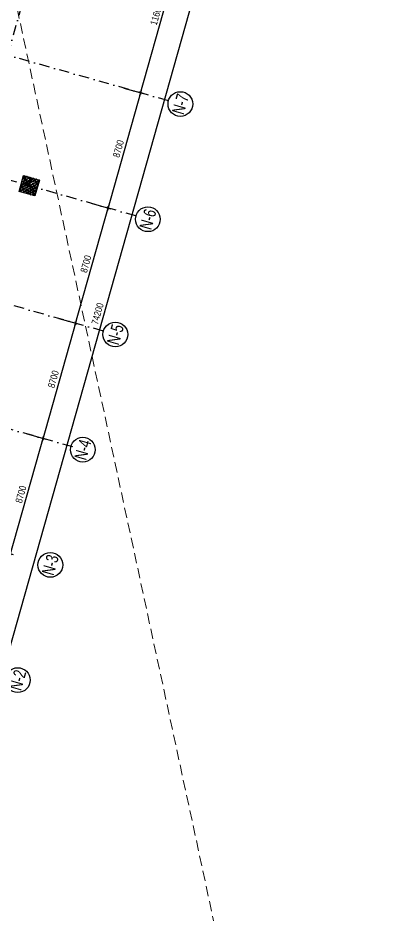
# Model space of a CAD drawing. Header units: millimetres. Extents: x -1307469 to 1307234, y -626931 to 1119422.
# Drawn here: x -27223 to -147, y 69602 to 134728 of the extents above; entities that cross this region are included whole.
import ezdxf
from ezdxf.enums import TextEntityAlignment as Align

# ---------------------------------------------------------------- set-up
doc = ezdxf.new("R2010")
doc.units = ezdxf.units.MM
doc.header["$LTSCALE"] = 300
doc.header["$MEASUREMENT"] = 0
doc.linetypes.add('DASHDOT', pattern=[1, 0.5, -0.25, 0, -0.25])
doc.linetypes.add('HIDDEN', pattern=[0.375, 0.25, -0.125])
doc.layers.add('KT-Chi gioi XD', color=7, linetype='HIDDEN', true_color=0x0066cc)
for name, color, linetype in [('KT-Kich thuoc', 9, 'Continuous'), ('KT-Luoi truc South Tower', 8, 'DASHDOT'), ('KT-Net cot vach', 6, 'Continuous'), ('ST_MBDV Cot vach 220805$0$AUDIT_I_220805193045-1', 50, 'Continuous')]:
    doc.layers.add(name, color=color, linetype=linetype)
doc.styles.add('Arial Narrow', font='ARIALN.TTF')
doc.styles.add('ST_MBDV Cot vach 220805$0$HBA-Text', font='GOTHIC.TTF')
doc.dimstyles.new('ccu12-200', dxfattribs={"dimscale": 200, "dimtxt": 2.5, "dimasz": 1, "dimexe": 1, "dimexo": 2, "dimgap": 1, "dimtad": 1, "dimdec": 0, "dimdsep": 46, "dimtxsty": 'Arial Narrow', "dimblk": 'ARCHTICK', "dimcen": -1, "dimdle": 1, "dimclrd": 256, "dimclre": 256, "dimclrt": 3, "dimadec": 0, "dimazin": 2, "dimtfac": 0.1, "dimtdec": 0, "dimtmove": 0, "dimatfit": 1, "dimldrblk": 'ARCHTICK', "dimfxl": 1, "dimtvp": 0.833333, "dimtolj": 1, "dimtzin": 12, "dimarcsym": 0})

# ---------------------------------------------------------------- blocks, each defined once
blk = doc.blocks.new('_ARCHTICK')
at = {"color": 0, "linetype": 'ByBlock', "const_width": 0.15}
blk.add_lwpolyline([(-0.5, -0.5), (0.5, 0.5)], dxfattribs=at)
blk = doc.blocks.new('*D416')
at = {"layer": 'Defpoints', "color": 0, "transparency": 16777216}
for p in [(-19910, 129742, 0), (-18290, 129284), (-22275, 121369, 0)]:
    blk.add_point(p, dxfattribs=at)
at = {"layer": 'KT-Kich thuoc', "lineweight": -2, "transparency": 16777216}
for p, q in [((-19525, 129633), (-18097, 129229)), ((-20710, 120719), (-18235, 129476)), ((-21890, 121261), (-20463, 120857))]:
    blk.add_line(p, q, dxfattribs=at)
at = {"layer": 'KT-Kich thuoc', "lineweight": -2, "transparency": 16777216, "xscale": 200, "yscale": 200, "zscale": 200}
for p, rotation in [((-18290, 129284), 74.2212191827257), ((-20655, 120912), 254.2212191827257)]:
    blk.add_blockref('_ARCHTICK', p, dxfattribs=dict(at, rotation=rotation))
at = {"layer": 'KT-Kich thuoc', "color": 3, "transparency": 16777216, "insert": (-19911, 125222), "char_height": 500, "attachment_point": 5, "rotation": 74.22122, "style": 'Arial Narrow'}
blk.add_mtext('\\A1;8700', dxfattribs=at)
blk = doc.blocks.new('*D417')
at = {"layer": 'Defpoints', "color": 0, "transparency": 16777216}
for p in [(-22275, 121369, 0), (-20655, 120912), (-24641, 112997, 0)]:
    blk.add_point(p, dxfattribs=at)
at = {"layer": 'KT-Kich thuoc', "lineweight": -2, "transparency": 16777216}
for p, q in [((-21890, 121261), (-20463, 120857)), ((-23075, 112347), (-20601, 121104)), ((-24256, 112888), (-22829, 112485))]:
    blk.add_line(p, q, dxfattribs=at)
at = {"layer": 'KT-Kich thuoc', "lineweight": -2, "transparency": 16777216, "xscale": 200, "yscale": 200, "zscale": 200}
for p, rotation in [((-20655, 120912), 74.2212191827257), ((-23021, 112539), 254.2212191827257)]:
    blk.add_blockref('_ARCHTICK', p, dxfattribs=dict(at, rotation=rotation))
at = {"layer": 'KT-Kich thuoc', "color": 3, "transparency": 16777216, "insert": (-22276, 116849), "char_height": 500, "attachment_point": 5, "rotation": 74.22122, "style": 'Arial Narrow'}
blk.add_mtext('\\A1;8700', dxfattribs=at)
blk = doc.blocks.new('*D418')
at = {"layer": 'Defpoints', "color": 0, "transparency": 16777216}
for p in [(-24641, 112997, 0), (-23021, 112539), (-27007, 104625, 0)]:
    blk.add_point(p, dxfattribs=at)
at = {"layer": 'KT-Kich thuoc', "lineweight": -2, "transparency": 16777216}
for p, q in [((-25441, 103975), (-22967, 112732)), ((-24256, 112888), (-22829, 112485)), ((-26622, 104516), (-25194, 104113))]:
    blk.add_line(p, q, dxfattribs=at)
at = {"layer": 'KT-Kich thuoc', "lineweight": -2, "transparency": 16777216, "xscale": 200, "yscale": 200, "zscale": 200}
for p, rotation in [((-23021, 112539), 74.2212191827257), ((-25387, 104167), 254.2212191827257)]:
    blk.add_blockref('_ARCHTICK', p, dxfattribs=dict(at, rotation=rotation))
at = {"layer": 'KT-Kich thuoc', "color": 3, "transparency": 16777216, "insert": (-24642, 108477), "char_height": 500, "attachment_point": 5, "rotation": 74.22122, "style": 'Arial Narrow'}
blk.add_mtext('\\A1;8700', dxfattribs=at)
blk = doc.blocks.new('*D419')
at = {"layer": 'Defpoints', "color": 0, "transparency": 16777216}
for p in [(-27007, 104625, 0), (-25387, 104167), (-29373, 96253, 0)]:
    blk.add_point(p, dxfattribs=at)
at = {"layer": 'KT-Kich thuoc', "lineweight": -2, "transparency": 16777216}
for p, q in [((-27807, 95603), (-25332, 104360)), ((-26622, 104516), (-25194, 104113)), ((-28988, 96144), (-27560, 95741))]:
    blk.add_line(p, q, dxfattribs=at)
at = {"layer": 'KT-Kich thuoc', "lineweight": -2, "transparency": 16777216, "xscale": 200, "yscale": 200, "zscale": 200}
for p, rotation in [((-25387, 104167), 74.2212191827257), ((-27753, 95795), 254.2212191827257)]:
    blk.add_blockref('_ARCHTICK', p, dxfattribs=dict(at, rotation=rotation))
at = {"layer": 'KT-Kich thuoc', "color": 3, "transparency": 16777216, "insert": (-27008, 100105), "char_height": 500, "attachment_point": 5, "rotation": 74.22122, "style": 'Arial Narrow'}
blk.add_mtext('\\A1;8700', dxfattribs=at)
blk = doc.blocks.new('*D422')
at = {"layer": 'Defpoints', "color": 0, "transparency": 16777216}
for p in [(-14254, 149758, 0), (-10901, 148811), (-34430, 78354, 0)]:
    blk.add_point(p, dxfattribs=at)
at = {"layer": 'KT-Kich thuoc', "lineweight": -2, "transparency": 16777216}
for p, q in [((-13869, 149649), (-10709, 148756)), ((-31132, 77214), (-10847, 149003)), ((-34045, 78245), (-30886, 77352))]:
    blk.add_line(p, q, dxfattribs=at)
at = {"layer": 'KT-Kich thuoc', "lineweight": -2, "transparency": 16777216, "xscale": 200, "yscale": 200, "zscale": 200}
for p, rotation in [((-10901, 148811), 74.2212191827257), ((-31078, 77407), 254.2212191827257)]:
    blk.add_blockref('_ARCHTICK', p, dxfattribs=dict(at, rotation=rotation))
at = {"layer": 'KT-Kich thuoc', "color": 3, "transparency": 16777216, "insert": (-21428, 113232), "char_height": 500, "attachment_point": 5, "rotation": 74.22122, "style": 'Arial Narrow'}
blk.add_mtext('\\A1;74200', dxfattribs=at)
blk = doc.blocks.new('*D438')
at = {"layer": 'Defpoints', "color": 0, "transparency": 16777216}
for p in [(-16755, 140904, 0), (-15135, 140447), (-19910, 129742, 0)]:
    blk.add_point(p, dxfattribs=at)
at = {"layer": 'KT-Kich thuoc', "lineweight": -2, "transparency": 16777216}
for p, q in [((-16370, 140796), (-14943, 140392)), ((-18344, 129091), (-15081, 140639)), ((-19525, 129633), (-18097, 129229))]:
    blk.add_line(p, q, dxfattribs=at)
at = {"layer": 'KT-Kich thuoc', "lineweight": -2, "transparency": 16777216, "xscale": 200, "yscale": 200, "zscale": 200}
for p, rotation in [((-15135, 140447), 74.2212204098948), ((-18290, 129284), 254.2212204098948)]:
    blk.add_blockref('_ARCHTICK', p, dxfattribs=dict(at, rotation=rotation))
at = {"layer": 'KT-Kich thuoc', "color": 3, "transparency": 16777216, "insert": (-17151, 134989), "char_height": 500, "attachment_point": 5, "rotation": 74.22122, "style": 'Arial Narrow'}
blk.add_mtext('\\A1;11600', dxfattribs=at)
blk = doc.blocks.new('ST_MBDV Cot vach 220805$0$GRID-SYM-flat-103')
at = {"layer": 'ST_MBDV Cot vach 220805$0$AUDIT_I_220805193045-1'}
blk.add_circle((0, 0, 0), 900, dxfattribs=at)
at = {"layer": 'ST_MBDV Cot vach 220805$0$AUDIT_I_220805193045-1', "style": 'ST_MBDV Cot vach 220805$0$HBA-Text'}
blk.add_attdef('GRID', text='', height=900, rotation=19.04714, dxfattribs=at).set_placement((0, 0, 0), align=Align.MIDDLE_CENTER)
blk = doc.blocks.new('*U338')
h = blk.add_hatch()
h.set_pattern_fill('VATLIEU04', color=250, scale=40, style=0, pattern_type=2)
h.set_pattern_definition([(50, (250, 1250), (286.904, -25.1), [30, -330]), (355, (250, 1250), (-55.5, 300.877), [24, -264]), (100.451, (273.9, 1247.9), (231.404, 275.776), [25.496, -280.457]), (46.184, (250, 1330), (426.896, -66.21), [45, -495]), (96.636, (285.57, 1324.5), (373.865, 389.65), [38.244, -420.685]), (351.184, (250, 1330), (373.86, 389.65), [36, -396]), (21, (290, 1310), (238.763, -161.048), [30, -330]), (326, (290, 1310), (97.326, 290.06), [24, -264]), (71.451, (309.9, 1296.58), (336.09, 129.012), [25.496, -280.457]), (37.5, (250, 1250), (4.864, 133.1575), [0, -260.8, 0, -268, 0, -265]), (7.5, (250, 1250), (105.228, 157.765), [0, -152.8, 0, -254.8, 0, -101]), (327.5, (160.8, 1250), (213.529, -9.022), [0, -100, 0, -312, 0, -414]), (317.5, (120.8, 1250), (233.274, 40.042), [0, -130, 0, -207.2, 0, -294]), (45, (250, 1250), (-120.208, 120.208), []), (45, (250, 1299), (-120.208, 120.208), [])])
h.paths.add_polyline_path([(-475, -475), (725, -475), (725, 725), (-475, 725)])
at = {"color": 6, "ltscale": 0.25}
blk.add_lwpolyline([(-475, -475), (725, -475), (725, 725), (-475, 725)], close=True, dxfattribs=at)
at = {"layer": 'Defpoints', "linetype": 'ByBlock', "ltscale": 30}
for p, q in [((725, -475), (-475, 725)), ((-475, -475), (725, 725))]:
    blk.add_line(p, q, dxfattribs=at)

msp = doc.modelspace()

# ---------------------------------------------------------------- linework, layer by layer
at = {"layer": 'KT-Chi gioi XD', "lineweight": 13, "ltscale": 10, "elevation": 0, "flags": 128}
msp.add_lwpolyline([(-29078.1, 143772.1), (-33774.2, 161645), (-36124.3, 162456.9), (-45058.2, 155685.5), (-68562, 137753.5), (-92229.5, 120645.5, 0.684877), (-61797, 6849.6), (-41426.4, 4693.7), (-2997.3, 5908.3), (-146.9, 9554.9)], format="xyb", close=True, dxfattribs=at)
at = {"layer": 'KT-Luoi truc South Tower', "ltscale": 5}
for p, q in [((-19611.4, 161616.9), (-44958.5, 71915.3)), ((-16268.7, 128712.7), (-58287.6, 140586.1)), ((-18634.4, 120340.6), (-60653.3, 132213.9)), ((-21000.2, 111968.4), (-63019, 123841.7)), ((-23227.9, 103557.2), (-57897.9, 113354))]:
    msp.add_line(p, q, dxfattribs=at)

# ---------------------------------------------------------------- block references
at = {"layer": 'KT-Kich thuoc'}
ref = msp.add_blockref('ST_MBDV Cot vach 220805$0$GRID-SYM-flat-103', (-15402.6, 128468, 0), dxfattribs=at)
ref.add_attrib('GRID', 'N-7', dxfattribs={"layer": 'ST_MBDV Cot vach 220805$0$AUDIT_I_220805193045-1', "height": 900, "rotation": 74, "style": 'ST_MBDV Cot vach 220805$0$HBA-Text', "width": 0.75}).set_placement((-15402.6, 128468, 0), align=Align.MIDDLE_CENTER)
ref = msp.add_blockref('ST_MBDV Cot vach 220805$0$GRID-SYM-flat-103', (-17768.3, 120095.8, 0), dxfattribs=at)
ref.add_attrib('GRID', 'N-6', dxfattribs={"layer": 'ST_MBDV Cot vach 220805$0$AUDIT_I_220805193045-1', "height": 900, "rotation": 74, "style": 'ST_MBDV Cot vach 220805$0$HBA-Text', "width": 0.75}).set_placement((-17768.3, 120095.8, 0), align=Align.MIDDLE_CENTER)
ref = msp.add_blockref('ST_MBDV Cot vach 220805$0$GRID-SYM-flat-103', (-20134.1, 111723.7, 0), dxfattribs=at)
ref.add_attrib('GRID', 'N-5', dxfattribs={"layer": 'ST_MBDV Cot vach 220805$0$AUDIT_I_220805193045-1', "height": 900, "rotation": 74, "style": 'ST_MBDV Cot vach 220805$0$HBA-Text', "width": 0.75}).set_placement((-20134.1, 111723.7, 0), align=Align.MIDDLE_CENTER)
ref = msp.add_blockref('ST_MBDV Cot vach 220805$0$GRID-SYM-flat-103', (-22499.8, 103351.5, 0), dxfattribs=at)
ref.add_attrib('GRID', 'N-4', dxfattribs={"layer": 'ST_MBDV Cot vach 220805$0$AUDIT_I_220805193045-1', "height": 900, "rotation": 74, "style": 'ST_MBDV Cot vach 220805$0$HBA-Text', "width": 0.75}).set_placement((-22499.8, 103351.5, 0), align=Align.MIDDLE_CENTER)
ref = msp.add_blockref('ST_MBDV Cot vach 220805$0$GRID-SYM-flat-103', (-24865.5, 94979.3, 0), dxfattribs=at)
ref.add_attrib('GRID', 'N-3', dxfattribs={"layer": 'ST_MBDV Cot vach 220805$0$AUDIT_I_220805193045-1', "height": 900, "rotation": 74, "style": 'ST_MBDV Cot vach 220805$0$HBA-Text', "width": 0.75}).set_placement((-24865.5, 94979.3, 0), align=Align.MIDDLE_CENTER)
ref = msp.add_blockref('ST_MBDV Cot vach 220805$0$GRID-SYM-flat-103', (-27231.3, 86607.1, 0), dxfattribs=at)
ref.add_attrib('GRID', 'N-2', dxfattribs={"layer": 'ST_MBDV Cot vach 220805$0$AUDIT_I_220805193045-1', "height": 900, "rotation": 74, "style": 'ST_MBDV Cot vach 220805$0$HBA-Text', "width": 0.75}).set_placement((-27231.3, 86607.1, 0), align=Align.MIDDLE_CENTER)
at = {"layer": 'KT-Net cot vach', "linetype": 'ByBlock', "xscale": -0.9999999999999997, "rotation": 254.2212213650004}
msp.add_blockref('*U338', (-26549, 122447.1), dxfattribs=at)

# ---------------------------------------------------------------- dimensions: what is measured, and where the dimension line sits
at = {"layer": 'KT-Kich thuoc'}
for base, p1, p2, picture, middle in [((-10901.4, 148810.6), (-34430.3, 78353.9, 0), (-14253.6, 149757.8, 0), '*D422', (-21427.8, 113232.4)), ((-18289.6, 129283.8), (-22275.3, 121369.4, 0), (-19909.6, 129741.6, 0), '*D416', (-19910.6, 125221.5)), ((-20655.3, 120911.6), (-24641.1, 112997.2, 0), (-22275.3, 121369.4, 0), '*D417', (-22276.3, 116849.3)), ((-23021.1, 112539.4), (-27006.8, 104625, 0), (-24641.1, 112997.2, 0), '*D418', (-24642.1, 108477.2)), ((-25386.8, 104167.3), (-29372.5, 96252.9, 0), (-27006.8, 104625, 0), '*D419', (-27007.8, 100105))]:
    dim = msp.add_linear_dim(base=base, p1=p1, p2=p2, angle=74.221219, dimstyle='ccu12-200', dxfattribs=at)
    dim.commit()
    dim.dimension.update_dxf_attribs({"geometry": picture, "text_midpoint": middle})
dim = msp.add_aligned_dim(p1=(-19909.6, 129741.6, 0), p2=(-16755.3, 140904.5, 0), distance=-1683.4, dimstyle='ccu12-200', dxfattribs=at)
dim.commit()
dim.dimension.update_dxf_attribs({"geometry": '*D438', "text_midpoint": (-17150.6, 134989)})

doc.saveas('drawing.dxf')
